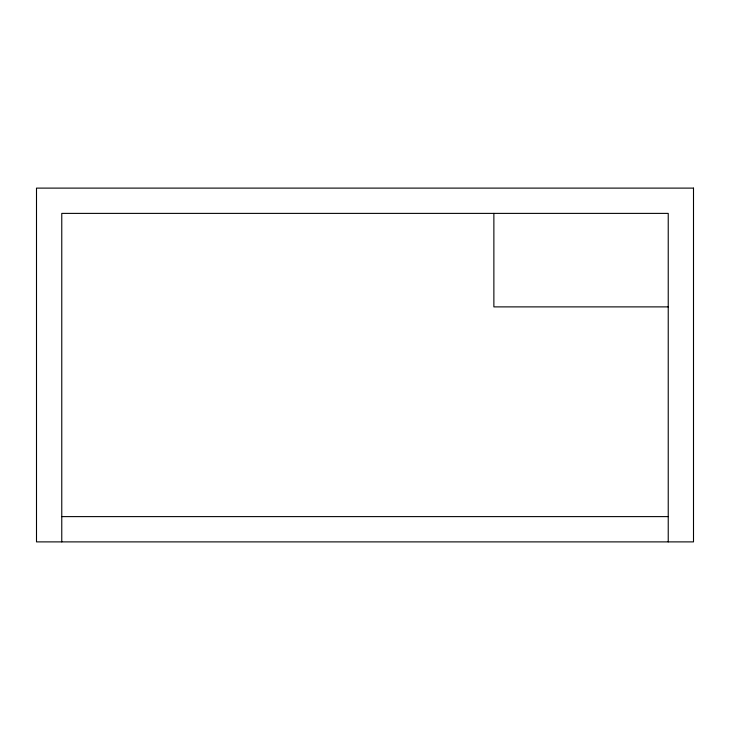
<?xml version="1.0" encoding="UTF-8"?>
<svg xmlns="http://www.w3.org/2000/svg" width="730" height="730" viewBox="0 0 730 730"><rect width="100%" height="100%" fill="white"/><g stroke="black" fill="none" stroke-linecap="round" stroke-linejoin="round"><path stroke-width="1.09" d="M668.233 306.883L493.872 306.883L493.872 213.388M61.767 516.612L668.233 516.612M668.233 541.888L668.233 213.388L61.767 213.388L61.767 541.888M693.5 188.112L36.5 188.112L36.5 541.888L693.5 541.888L693.5 188.112"/></g></svg>
